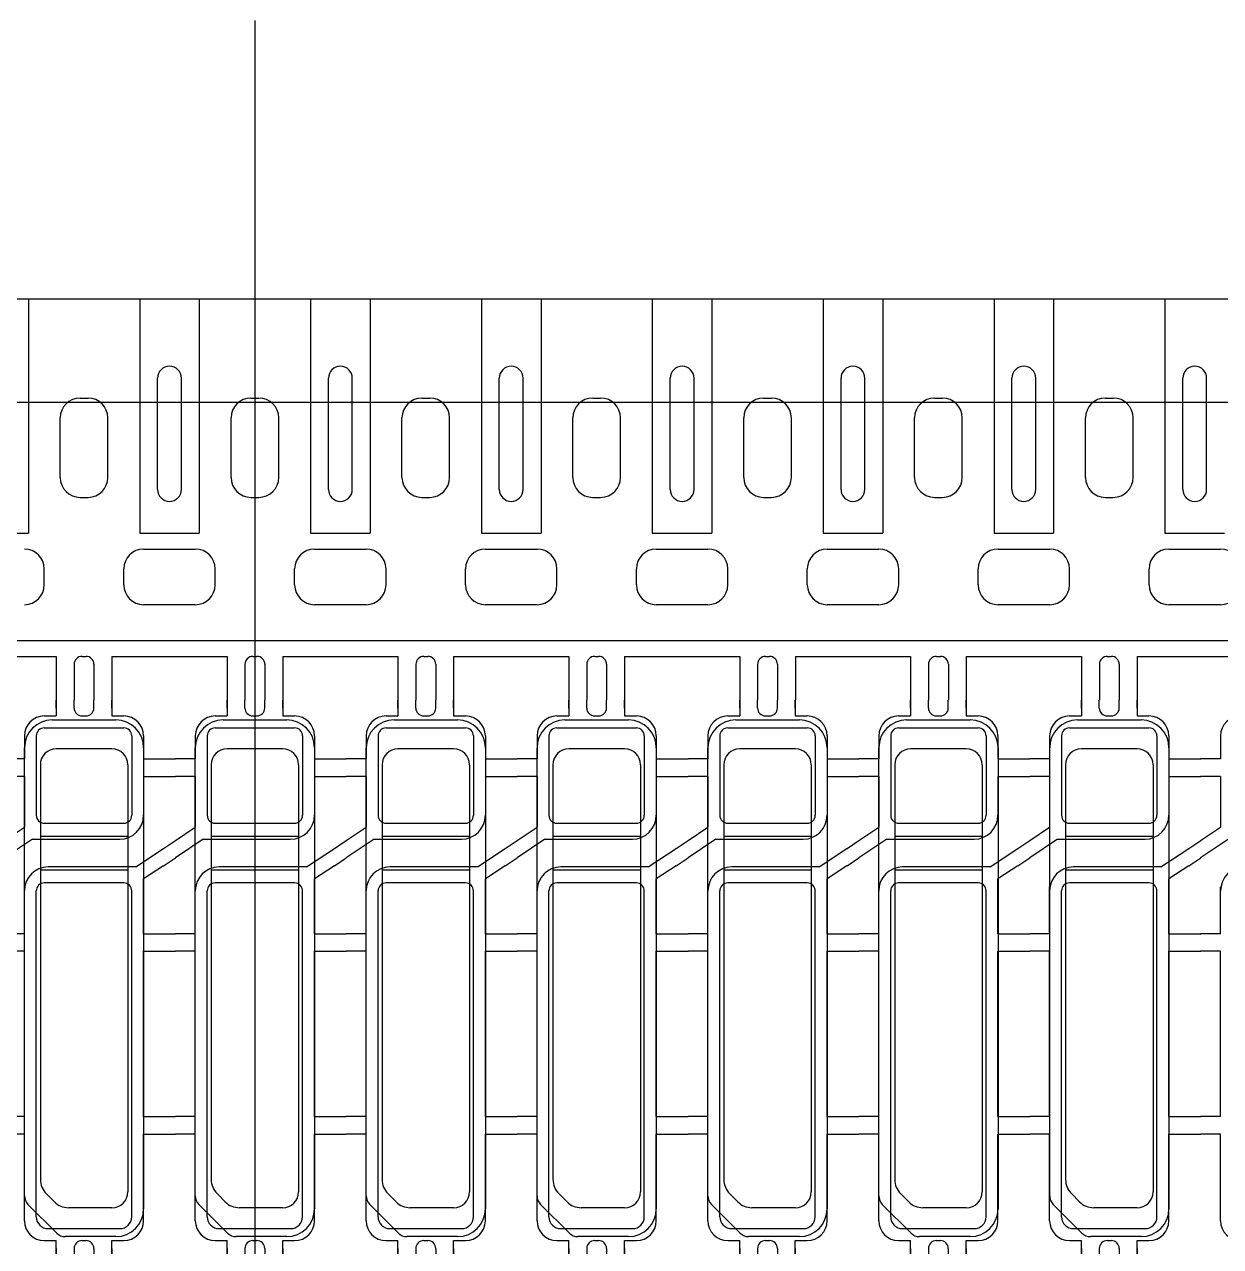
# Model space of a CAD drawing. Header units: millimetres. Extents: x -992 to 1678, y 98 to 1000.
# Drawn here: x -818.14 to -803.09, y 589.45 to 604.82 of the extents above; entities that cross this region are included whole.
import ezdxf

# ---------------------------------------------------------------- set-up
doc = ezdxf.new("R2010")
doc.units = ezdxf.units.MM
doc.linetypes.add('CENTER', pattern=[10.16, 6.35, -1.27, 1.27, -1.27])
doc.linetypes.add('HIDDEN', pattern=[1.905, 1.27, -0.635])
for name, color, linetype in [('1', 3, 'Continuous'), ('b etching', 1, 'Continuous'), ('CEN', 8, 'CENTER'), ('HID', 1, 'HIDDEN'), ('PPA', 2, 'Continuous')]:
    doc.layers.add(name, color=color, linetype=linetype)

# ---------------------------------------------------------------- blocks, each defined once
blk = doc.blocks.new('e1')
at = {"layer": '1'}
for p, q in [((-947.058, 906.581), (-947.058, 906.481)), ((-947.058, 906.481), (-947.058, 906.581)), ((-947.058, 906.581), (-947.058, 906.381)), ((-946.358, 906.581), (-946.358, 906.481)), ((-946.358, 906.481), (-946.358, 906.581)), ((-946.358, 906.581), (-946.358, 906.381)), ((-946.358, 906.381), (-946.208, 906.381)), ((-947.458, 906.131), (-947.458, 905.841)), ((-945.958, 906.131), (-945.958, 905.841)), ((-947.458, 905.841), (-947.708, 905.841)), ((-945.958, 905.841), (-945.708, 905.841)), ((-947.458, 905.621), (-947.708, 905.621)), ((-947.458, 905.621), (-947.458, 904.981)), ((-945.958, 905.621), (-945.958, 905.131)), ((-945.958, 905.621), (-945.708, 905.621)), ((-947.358, 904.831), (-946.258, 904.831)), ((-946.058, 904.481), (-947.158, 904.481)), ((-947.458, 903.641), (-947.458, 904.231)), ((-945.958, 903.641), (-945.958, 904.331)), ((-947.458, 903.641), (-947.708, 903.641)), ((-945.958, 903.641), (-945.708, 903.641)), ((-947.458, 903.421), (-947.708, 903.421)), ((-947.458, 901.341), (-947.458, 903.421)), ((-945.958, 901.341), (-945.958, 903.421)), ((-945.958, 903.421), (-945.708, 903.421)), ((-947.458, 901.341), (-947.708, 901.341)), ((-945.958, 901.341), (-945.708, 901.341)), ((-947.458, 901.121), (-947.708, 901.121)), ((-947.458, 900.031), (-947.458, 901.121)), ((-945.958, 900.031), (-945.958, 901.121)), ((-945.958, 901.121), (-945.708, 901.121)), ((-947.058, 899.581), (-947.058, 899.781)), ((-946.358, 899.781), (-946.208, 899.781)), ((-946.358, 899.581), (-946.358, 899.781)), ((-947.058, 899.581), (-947.058, 899.681)), ((-947.058, 899.681), (-947.058, 899.581)), ((-946.358, 899.581), (-946.358, 899.681)), ((-946.358, 899.681), (-946.358, 899.581))]:
    blk.add_line(p, q, dxfattribs=at)
at = {"layer": '1', "linetype": 'ByBlock'}
for p, q in [((-946.833, 906.481), (-946.833, 906.581)), ((-946.583, 906.481), (-946.583, 906.581)), ((-947.208, 906.381), (-947.058, 906.381)), ((-946.733, 906.381), (-946.683, 906.381)), ((-947.708, 904.814), (-947.458, 904.981)), ((-947.358, 904.831), (-947.708, 904.597)), ((-946.058, 904.481), (-945.708, 904.714)), ((-945.708, 904.497), (-945.958, 904.331)), ((-947.208, 899.781), (-947.058, 899.781)), ((-946.733, 899.781), (-946.683, 899.781)), ((-946.833, 899.681), (-946.833, 899.581)), ((-946.583, 899.681), (-946.583, 899.581))]:
    blk.add_line(p, q, dxfattribs=at)
at = {"layer": '1'}
for centre, radius, start, end in [((-947.208, 906.131), 0.25, 90, 180), ((-946.208, 906.131), 0.25, 0, 90), ((-946.258, 905.131), 0.3, 270, 0), ((-947.158, 904.181), 0.3, 90, 180), ((-947.208, 900.031), 0.25, 180, 270), ((-946.208, 900.031), 0.25, 270, 0)]:
    blk.add_arc(centre, radius, start, end, dxfattribs=at)
at = {"layer": '1', "linetype": 'ByBlock'}
for centre, start, end in [((-946.733, 906.481), 180, 270), ((-946.683, 906.481), 270, 0), ((-946.733, 899.681), 90, 180), ((-946.683, 899.681), 0, 90)]:
    blk.add_arc(centre, 0.1, start, end, dxfattribs=at)
blk = doc.blocks.new('e2')
at = {"layer": 'b etching', "linetype": 'ByBlock'}
for p, q in [((-947.208, 906.231), (-946.208, 906.231)), ((-947.308, 906.131), (-947.308, 905.131)), ((-946.108, 906.131), (-946.108, 905.131)), ((-947.208, 905.031), (-946.208, 905.031)), ((-946.208, 904.281), (-947.208, 904.281)), ((-947.308, 900.081), (-947.308, 904.181)), ((-946.108, 900.081), (-946.108, 904.181)), ((-947.158, 899.931), (-946.258, 899.931))]:
    blk.add_line(p, q, dxfattribs=at)
for centre, radius, start, end in [((-947.208, 906.131), 0.1, 90, 180), ((-946.208, 906.131), 0.1, 360, 90), ((-947.208, 905.131), 0.1, 180, 270), ((-946.208, 905.131), 0.1, 270, 360), ((-947.208, 904.181), 0.1, 90, 180), ((-946.208, 904.181), 0.1, 0, 90), ((-947.158, 900.081), 0.15, 180, 270), ((-946.258, 900.081), 0.15, 270, 0)]:
    blk.add_arc(centre, radius, start, end, dxfattribs=at)

msp = doc.modelspace()

# ---------------------------------------------------------------- linework, layer by layer
at = {"layer": '1', "linetype": 'ByBlock'}
for p, q in [((-845.08553085, 601.37062093), (-815.23553085, 601.37062093)), ((-815.23553085, 601.37062093), (-785.38553085, 601.37062093)), ((-817.88553085, 597.77062093), (-817.88553085, 597.97062093)), ((-816.88553085, 597.77062093), (-816.88553085, 597.97062093)), ((-815.73553085, 597.77062093), (-815.73553085, 597.97062093)), ((-814.73553085, 597.77062093), (-814.73553085, 597.97062093)), ((-813.58553085, 597.77062093), (-813.58553085, 597.97062093)), ((-812.58553085, 597.77062093), (-812.58553085, 597.97062093)), ((-811.43553085, 597.77062093), (-811.43553085, 597.97062093)), ((-810.43553085, 597.77062093), (-810.43553085, 597.97062093)), ((-809.28553085, 597.77062093), (-809.28553085, 597.97062093)), ((-808.28553085, 597.77062093), (-808.28553085, 597.97062093)), ((-807.13553085, 597.77062093), (-807.13553085, 597.97062093)), ((-806.13553085, 597.77062093), (-806.13553085, 597.97062093)), ((-804.98553085, 597.77062093), (-804.98553085, 597.97062093)), ((-803.98553085, 597.77062093), (-803.98553085, 597.97062093)), ((-815.98553085, 597.52062093), (-816.63553085, 597.52062093)), ((-813.83553085, 597.52062093), (-814.48553085, 597.52062093)), ((-811.68553085, 597.52062093), (-812.33553085, 597.52062093)), ((-809.53553085, 597.52062093), (-810.18553085, 597.52062093)), ((-807.38553085, 597.52062093), (-808.03553085, 597.52062093)), ((-805.23553085, 597.52062093), (-805.88553085, 597.52062093)), ((-803.08553085, 597.52062093), (-803.73553085, 597.52062093)), ((-819.18553085, 596.87062093), (-817.73553085, 596.87062093)), ((-817.73553085, 596.87062093), (-817.73553085, 596.32062093)), ((-817.41053085, 596.87062093), (-817.36053085, 596.87062093)), ((-817.03553085, 596.87062093), (-815.58553085, 596.87062093)), ((-817.03553085, 596.87062093), (-817.03553085, 596.32062093)), ((-815.58553085, 596.87062093), (-815.58553085, 596.32062093)), ((-815.26053085, 596.87062093), (-815.21053085, 596.87062093)), ((-814.88553085, 596.87062093), (-813.43553085, 596.87062093)), ((-814.88553085, 596.87062093), (-814.88553085, 596.32062093)), ((-813.43553085, 596.87062093), (-813.43553085, 596.32062093)), ((-813.11053085, 596.87062093), (-813.06053085, 596.87062093)), ((-812.73553085, 596.87062093), (-811.28553085, 596.87062093)), ((-812.73553085, 596.87062093), (-812.73553085, 596.32062093)), ((-811.28553085, 596.87062093), (-811.28553085, 596.32062093)), ((-810.96053085, 596.87062093), (-810.91053085, 596.87062093)), ((-810.58553085, 596.87062093), (-809.13553085, 596.87062093)), ((-810.58553085, 596.87062093), (-810.58553085, 596.32062093)), ((-809.13553085, 596.87062093), (-809.13553085, 596.32062093)), ((-808.81053085, 596.87062093), (-808.76053085, 596.87062093)), ((-808.43553085, 596.87062093), (-806.98553085, 596.87062093)), ((-808.43553085, 596.87062093), (-808.43553085, 596.32062093)), ((-806.98553085, 596.87062093), (-806.98553085, 596.32062093)), ((-806.66053085, 596.87062093), (-806.61053085, 596.87062093)), ((-806.28553085, 596.87062093), (-804.83553085, 596.87062093)), ((-806.28553085, 596.87062093), (-806.28553085, 596.32062093)), ((-804.83553085, 596.87062093), (-804.83553085, 596.32062093)), ((-804.51053085, 596.87062093), (-804.46053085, 596.87062093)), ((-804.13553085, 596.87062093), (-802.68553085, 596.87062093)), ((-804.13553085, 596.87062093), (-804.13553085, 596.32062093)), ((-817.51053085, 596.77062093), (-817.51053085, 596.32062093)), ((-817.26053085, 596.77062093), (-817.26053085, 596.32062093)), ((-815.36053085, 596.77062093), (-815.36053085, 596.32062093)), ((-815.11053085, 596.77062093), (-815.11053085, 596.32062093)), ((-813.21053085, 596.77062093), (-813.21053085, 596.32062093)), ((-812.96053085, 596.77062093), (-812.96053085, 596.32062093)), ((-811.06053085, 596.77062093), (-811.06053085, 596.32062093)), ((-810.81053085, 596.77062093), (-810.81053085, 596.32062093)), ((-808.91053085, 596.77062093), (-808.91053085, 596.32062093)), ((-808.66053085, 596.77062093), (-808.66053085, 596.32062093)), ((-806.76053085, 596.77062093), (-806.76053085, 596.32062093)), ((-806.51053085, 596.77062093), (-806.51053085, 596.32062093)), ((-804.61053085, 596.77062093), (-804.61053085, 596.32062093)), ((-804.36053085, 596.77062093), (-804.36053085, 596.32062093)), ((-816.38553085, 595.58062093), (-816.23553085, 595.58062093)), ((-814.23553085, 595.58062093), (-814.08553085, 595.58062093)), ((-812.08553085, 595.58062093), (-811.93553085, 595.58062093)), ((-809.93553085, 595.58062093), (-809.78553085, 595.58062093)), ((-807.78553085, 595.58062093), (-807.63553085, 595.58062093)), ((-805.63553085, 595.58062093), (-805.48553085, 595.58062093)), ((-803.48553085, 595.58062093), (-803.33553085, 595.58062093)), ((-816.38553085, 595.36062093), (-816.23553085, 595.36062093)), ((-814.23553085, 595.36062093), (-814.08553085, 595.36062093)), ((-812.08553085, 595.36062093), (-811.93553085, 595.36062093)), ((-809.93553085, 595.36062093), (-809.78553085, 595.36062093)), ((-807.78553085, 595.36062093), (-807.63553085, 595.36062093)), ((-805.63553085, 595.36062093), (-805.48553085, 595.36062093)), ((-803.48553085, 595.36062093), (-803.33553085, 595.36062093)), ((-816.38553085, 594.45395426), (-816.23553085, 594.55395426)), ((-814.23553085, 594.45395426), (-814.08553085, 594.55395426)), ((-812.08553085, 594.45395426), (-811.93553085, 594.55395426)), ((-809.93553085, 594.45395426), (-809.78553085, 594.55395426)), ((-807.78553085, 594.45395426), (-807.63553085, 594.55395426)), ((-805.63553085, 594.45395426), (-805.48553085, 594.55395426)), ((-803.48553085, 594.45395426), (-803.33553085, 594.55395426)), ((-816.38553085, 594.23728759), (-816.23553085, 594.33728759)), ((-814.23553085, 594.23728759), (-814.08553085, 594.33728759)), ((-812.08553085, 594.23728759), (-811.93553085, 594.33728759)), ((-809.93553085, 594.23728759), (-809.78553085, 594.33728759)), ((-807.78553085, 594.23728759), (-807.63553085, 594.33728759)), ((-805.63553085, 594.23728759), (-805.48553085, 594.33728759)), ((-803.48553085, 594.23728759), (-803.33553085, 594.33728759)), ((-816.38553085, 593.38062093), (-816.23553085, 593.38062093)), ((-814.23553085, 593.38062093), (-814.08553085, 593.38062093)), ((-812.08553085, 593.38062093), (-811.93553085, 593.38062093)), ((-809.93553085, 593.38062093), (-809.78553085, 593.38062093)), ((-807.78553085, 593.38062093), (-807.63553085, 593.38062093)), ((-805.63553085, 593.38062093), (-805.48553085, 593.38062093)), ((-803.48553085, 593.38062093), (-803.33553085, 593.38062093)), ((-816.38553085, 593.16062093), (-816.23553085, 593.16062093)), ((-814.23553085, 593.16062093), (-814.08553085, 593.16062093)), ((-812.08553085, 593.16062093), (-811.93553085, 593.16062093)), ((-809.93553085, 593.16062093), (-809.78553085, 593.16062093)), ((-807.78553085, 593.16062093), (-807.63553085, 593.16062093)), ((-805.63553085, 593.16062093), (-805.48553085, 593.16062093)), ((-803.48553085, 593.16062093), (-803.33553085, 593.16062093)), ((-816.38553085, 591.08062093), (-816.23553085, 591.08062093)), ((-814.23553085, 591.08062093), (-814.08553085, 591.08062093)), ((-812.08553085, 591.08062093), (-811.93553085, 591.08062093)), ((-809.93553085, 591.08062093), (-809.78553085, 591.08062093)), ((-807.78553085, 591.08062093), (-807.63553085, 591.08062093)), ((-805.63553085, 591.08062093), (-805.48553085, 591.08062093)), ((-803.48553085, 591.08062093), (-803.33553085, 591.08062093)), ((-816.38553085, 590.86062093), (-816.23553085, 590.86062093)), ((-814.23553085, 590.86062093), (-814.08553085, 590.86062093)), ((-812.08553085, 590.86062093), (-811.93553085, 590.86062093)), ((-809.93553085, 590.86062093), (-809.78553085, 590.86062093)), ((-807.78553085, 590.86062093), (-807.63553085, 590.86062093)), ((-805.63553085, 590.86062093), (-805.48553085, 590.86062093)), ((-803.48553085, 590.86062093), (-803.33553085, 590.86062093))]:
    msp.add_line(p, q, dxfattribs=at)
at = {"layer": '1'}
for p, q in [((-816.46053085, 598.97062093), (-816.46053085, 600.37062093)), ((-816.46053085, 598.97062093), (-816.46053085, 600.37062093)), ((-816.16053085, 598.97062093), (-816.16053085, 600.37062093)), ((-816.16053085, 598.97062093), (-816.16053085, 600.37062093)), ((-814.31053085, 598.97062093), (-814.31053085, 600.37062093)), ((-814.31053085, 598.97062093), (-814.31053085, 600.37062093)), ((-814.01053085, 598.97062093), (-814.01053085, 600.37062093)), ((-814.01053085, 598.97062093), (-814.01053085, 600.37062093)), ((-812.16053085, 598.97062093), (-812.16053085, 600.37062093)), ((-812.16053085, 598.97062093), (-812.16053085, 600.37062093)), ((-811.86053085, 598.97062093), (-811.86053085, 600.37062093)), ((-811.86053085, 598.97062093), (-811.86053085, 600.37062093)), ((-810.01053085, 598.97062093), (-810.01053085, 600.37062093)), ((-810.01053085, 598.97062093), (-810.01053085, 600.37062093)), ((-809.71053085, 598.97062093), (-809.71053085, 600.37062093)), ((-809.71053085, 598.97062093), (-809.71053085, 600.37062093)), ((-807.86053085, 598.97062093), (-807.86053085, 600.37062093)), ((-807.86053085, 598.97062093), (-807.86053085, 600.37062093)), ((-807.56053085, 598.97062093), (-807.56053085, 600.37062093)), ((-807.56053085, 598.97062093), (-807.56053085, 600.37062093)), ((-805.71053085, 598.97062093), (-805.71053085, 600.37062093)), ((-805.71053085, 598.97062093), (-805.71053085, 600.37062093)), ((-805.41053085, 598.97062093), (-805.41053085, 600.37062093)), ((-805.41053085, 598.97062093), (-805.41053085, 600.37062093)), ((-803.56053085, 598.97062093), (-803.56053085, 600.37062093)), ((-803.56053085, 598.97062093), (-803.56053085, 600.37062093)), ((-803.26053085, 598.97062093), (-803.26053085, 600.37062093)), ((-803.26053085, 598.97062093), (-803.26053085, 600.37062093)), ((-817.43553085, 600.12062093), (-817.33553085, 600.12062093)), ((-815.28553085, 600.12062093), (-815.18553085, 600.12062093)), ((-813.13553085, 600.12062093), (-813.03553085, 600.12062093)), ((-810.98553085, 600.12062093), (-810.88553085, 600.12062093)), ((-808.83553085, 600.12062093), (-808.73553085, 600.12062093)), ((-806.68553085, 600.12062093), (-806.58553085, 600.12062093)), ((-804.53553085, 600.12062093), (-804.43553085, 600.12062093)), ((-817.68553085, 599.12062093), (-817.68553085, 599.87062093)), ((-817.08553085, 599.12062093), (-817.08553085, 599.87062093)), ((-815.53553085, 599.12062093), (-815.53553085, 599.87062093)), ((-814.93553085, 599.12062093), (-814.93553085, 599.87062093)), ((-813.38553085, 599.12062093), (-813.38553085, 599.87062093)), ((-812.78553085, 599.12062093), (-812.78553085, 599.87062093)), ((-811.23553085, 599.12062093), (-811.23553085, 599.87062093)), ((-810.63553085, 599.12062093), (-810.63553085, 599.87062093)), ((-809.08553085, 599.12062093), (-809.08553085, 599.87062093)), ((-808.48553085, 599.12062093), (-808.48553085, 599.87062093)), ((-806.93553085, 599.12062093), (-806.93553085, 599.87062093)), ((-806.33553085, 599.12062093), (-806.33553085, 599.87062093)), ((-804.78553085, 599.12062093), (-804.78553085, 599.87062093)), ((-804.18553085, 599.12062093), (-804.18553085, 599.87062093)), ((-817.43553085, 598.87062093), (-817.33553085, 598.87062093)), ((-815.28553085, 598.87062093), (-815.18553085, 598.87062093)), ((-813.13553085, 598.87062093), (-813.03553085, 598.87062093)), ((-810.98553085, 598.87062093), (-810.88553085, 598.87062093)), ((-808.83553085, 598.87062093), (-808.73553085, 598.87062093)), ((-806.68553085, 598.87062093), (-806.58553085, 598.87062093)), ((-804.53553085, 598.87062093), (-804.43553085, 598.87062093)), ((-816.63553085, 598.22062093), (-815.98553085, 598.22062093)), ((-814.48553085, 598.22062093), (-813.83553085, 598.22062093)), ((-812.33553085, 598.22062093), (-811.68553085, 598.22062093)), ((-810.18553085, 598.22062093), (-809.53553085, 598.22062093)), ((-808.03553085, 598.22062093), (-807.38553085, 598.22062093)), ((-805.88553085, 598.22062093), (-805.23553085, 598.22062093)), ((-803.73553085, 598.22062093), (-803.08553085, 598.22062093))]:
    msp.add_line(p, q, dxfattribs=at)
for centre, radius, start, end in [((-816.31053085, 600.37062093), 0.15, 0, 180), ((-816.31053085, 600.37062093), 0.15, 0, 180), ((-814.16053085, 600.37062093), 0.15, 0, 180), ((-814.16053085, 600.37062093), 0.15, 0, 180), ((-812.01053085, 600.37062093), 0.15, 0, 180), ((-812.01053085, 600.37062093), 0.15, 0, 180), ((-809.86053085, 600.37062093), 0.15, 0, 180), ((-809.86053085, 600.37062093), 0.15, 0, 180), ((-807.71053085, 600.37062093), 0.15, 0, 180), ((-807.71053085, 600.37062093), 0.15, 0, 180), ((-805.56053085, 600.37062093), 0.15, 0, 180), ((-805.56053085, 600.37062093), 0.15, 0, 180), ((-803.41053085, 600.37062093), 0.15, 0, 180), ((-803.41053085, 600.37062093), 0.15, 0, 180), ((-817.43553085, 599.87062093), 0.25, 90, 180), ((-817.33553085, 599.87062093), 0.25, 0, 90), ((-815.28553085, 599.87062093), 0.25, 90, 180), ((-815.18553085, 599.87062093), 0.25, 0, 90), ((-813.13553085, 599.87062093), 0.25, 90, 180), ((-813.03553085, 599.87062093), 0.25, 0, 90), ((-810.98553085, 599.87062093), 0.25, 90, 180), ((-810.88553085, 599.87062093), 0.25, 0, 90), ((-808.83553085, 599.87062093), 0.25, 90, 180), ((-808.73553085, 599.87062093), 0.25, 0, 90), ((-806.68553085, 599.87062093), 0.25, 90, 180), ((-806.58553085, 599.87062093), 0.25, 0, 90), ((-804.53553085, 599.87062093), 0.25, 90, 180), ((-804.43553085, 599.87062093), 0.25, 0, 90), ((-817.43553085, 599.12062093), 0.25, 180, 270), ((-817.33553085, 599.12062093), 0.25, 270, 0), ((-815.28553085, 599.12062093), 0.25, 180, 270), ((-815.18553085, 599.12062093), 0.25, 270, 0), ((-813.13553085, 599.12062093), 0.25, 180, 270), ((-813.03553085, 599.12062093), 0.25, 270, 0), ((-810.98553085, 599.12062093), 0.25, 180, 270), ((-810.88553085, 599.12062093), 0.25, 270, 0), ((-808.83553085, 599.12062093), 0.25, 180, 270), ((-808.73553085, 599.12062093), 0.25, 270, 0), ((-806.68553085, 599.12062093), 0.25, 180, 270), ((-806.58553085, 599.12062093), 0.25, 270, 0), ((-804.53553085, 599.12062093), 0.25, 180, 270), ((-804.43553085, 599.12062093), 0.25, 270, 0), ((-816.31053085, 598.97062093), 0.15, 180, 0), ((-816.31053085, 598.97062093), 0.15, 180, 0), ((-814.16053085, 598.97062093), 0.15, 180, 0), ((-814.16053085, 598.97062093), 0.15, 180, 0), ((-812.01053085, 598.97062093), 0.15, 180, 0), ((-812.01053085, 598.97062093), 0.15, 180, 0), ((-809.86053085, 598.97062093), 0.15, 180, 0), ((-809.86053085, 598.97062093), 0.15, 180, 0), ((-807.71053085, 598.97062093), 0.15, 180, 0), ((-807.71053085, 598.97062093), 0.15, 180, 0), ((-805.56053085, 598.97062093), 0.15, 180, 0), ((-805.56053085, 598.97062093), 0.15, 180, 0), ((-803.41053085, 598.97062093), 0.15, 180, 0), ((-803.41053085, 598.97062093), 0.15, 180, 0)]:
    msp.add_arc(centre, radius, start, end, dxfattribs=at)
at = {"layer": '1', "linetype": 'ByBlock'}
for centre, radius, start, end in [((-818.13553085, 597.97062093), 0.25, 0, 90), ((-816.63553085, 597.97062093), 0.25, 90, 180), ((-815.98553085, 597.97062093), 0.25, 0, 90), ((-814.48553085, 597.97062093), 0.25, 90, 180), ((-813.83553085, 597.97062093), 0.25, 0, 90), ((-812.33553085, 597.97062093), 0.25, 90, 180), ((-811.68553085, 597.97062093), 0.25, 0, 90), ((-810.18553085, 597.97062093), 0.25, 90, 180), ((-809.53553085, 597.97062093), 0.25, 0, 90), ((-808.03553085, 597.97062093), 0.25, 90, 180), ((-807.38553085, 597.97062093), 0.25, 0, 90), ((-805.88553085, 597.97062093), 0.25, 90, 180), ((-805.23553085, 597.97062093), 0.25, 0, 90), ((-803.73553085, 597.97062093), 0.25, 90, 180), ((-803.08553085, 597.97062093), 0.25, 0, 90), ((-818.13553085, 597.77062093), 0.25, 270, 0), ((-816.63553085, 597.77062093), 0.25, 180, 270), ((-815.98553085, 597.77062093), 0.25, 270, 0), ((-814.48553085, 597.77062093), 0.25, 180, 270), ((-813.83553085, 597.77062093), 0.25, 270, 0), ((-812.33553085, 597.77062093), 0.25, 180, 270), ((-811.68553085, 597.77062093), 0.25, 270, 0), ((-810.18553085, 597.77062093), 0.25, 180, 270), ((-809.53553085, 597.77062093), 0.25, 270, 0), ((-808.03553085, 597.77062093), 0.25, 180, 270), ((-807.38553085, 597.77062093), 0.25, 270, 0), ((-805.88553085, 597.77062093), 0.25, 180, 270), ((-805.23553085, 597.77062093), 0.25, 270, 0), ((-803.73553085, 597.77062093), 0.25, 180, 270), ((-803.08553085, 597.77062093), 0.25, 270, 0), ((-817.41053085, 596.77062093), 0.1, 90, 180), ((-817.36053085, 596.77062093), 0.1, 0, 90), ((-815.26053085, 596.77062093), 0.1, 90, 180), ((-815.21053085, 596.77062093), 0.1, 0, 90), ((-813.11053085, 596.77062093), 0.1, 90, 180), ((-813.06053085, 596.77062093), 0.1, 0, 90), ((-810.96053085, 596.77062093), 0.1, 90, 180), ((-810.91053085, 596.77062093), 0.1, 0, 90), ((-808.81053085, 596.77062093), 0.1, 90, 180), ((-808.76053085, 596.77062093), 0.1, 0, 90), ((-806.66053085, 596.77062093), 0.1, 90, 180), ((-806.61053085, 596.77062093), 0.1, 0, 90), ((-804.51053085, 596.77062093), 0.1, 90, 180), ((-804.46053085, 596.77062093), 0.1, 0, 90)]:
    msp.add_arc(centre, radius, start, end, dxfattribs=at)
at = {"layer": 'CEN', "linetype": 'ByBlock'}
for p, q in [((-815.23553085, 604.87062093), (-815.23553085, 537.87062093)), ((-906.06053085, 600.07062093), (-663.71053085, 600.07062093))]:
    msp.add_line(p, q, dxfattribs=at)
at = {"layer": 'HID', "linetype": 'ByBlock'}
msp.add_line((-840.18553085, 597.07062093), (-790.28553085, 597.07062093), dxfattribs=at)
at = {"layer": 'PPA', "linetype": 'ByBlock'}
for p, q in [((-818.08553085, 601.37062093), (-818.08553085, 598.42062093)), ((-816.68553085, 601.37062093), (-816.68553085, 598.42062093)), ((-815.93553085, 601.37062093), (-815.93553085, 598.42062093)), ((-814.53553085, 601.37062093), (-814.53553085, 598.42062093)), ((-813.78553085, 601.37062093), (-813.78553085, 598.42062093)), ((-812.38553085, 601.37062093), (-812.38553085, 598.42062093)), ((-811.63553085, 601.37062093), (-811.63553085, 598.42062093)), ((-810.23553085, 601.37062093), (-810.23553085, 598.42062093)), ((-809.48553085, 601.37062093), (-809.48553085, 598.42062093)), ((-808.08553085, 601.37062093), (-808.08553085, 598.42062093)), ((-807.33553085, 601.37062093), (-807.33553085, 598.42062093)), ((-805.93553085, 601.37062093), (-805.93553085, 598.42062093)), ((-805.18553085, 601.37062093), (-805.18553085, 598.42062093)), ((-803.78553085, 601.37062093), (-803.78553085, 598.42062093)), ((-818.83553085, 598.42062093), (-818.08553085, 598.42062093)), ((-816.68553085, 598.42062093), (-815.93553085, 598.42062093)), ((-814.53553085, 598.42062093), (-813.78553085, 598.42062093)), ((-812.38553085, 598.42062093), (-811.63553085, 598.42062093)), ((-810.23553085, 598.42062093), (-809.48553085, 598.42062093)), ((-808.08553085, 598.42062093), (-807.33553085, 598.42062093)), ((-805.93553085, 598.42062093), (-805.18553085, 598.42062093)), ((-803.78553085, 598.42062093), (-803.03553085, 598.42062093)), ((-817.78553085, 596.07062093), (-816.98553085, 596.07062093)), ((-815.63553085, 596.07062093), (-814.83553085, 596.07062093)), ((-813.48553085, 596.07062093), (-812.68553085, 596.07062093)), ((-811.33553085, 596.07062093), (-810.53553085, 596.07062093)), ((-809.18553085, 596.07062093), (-808.38553085, 596.07062093)), ((-807.03553085, 596.07062093), (-806.23553085, 596.07062093)), ((-804.88553085, 596.07062093), (-804.08553085, 596.07062093)), ((-818.13553085, 590.08275296), (-818.13553085, 595.72062093)), ((-817.03553085, 595.70698456), (-817.73553085, 595.70698456)), ((-816.63553085, 595.72062093), (-816.63553085, 589.92062093)), ((-815.98553085, 590.08275296), (-815.98553085, 595.72062093)), ((-814.88553085, 595.70698456), (-815.58553085, 595.70698456)), ((-814.48553085, 595.72062093), (-814.48553085, 589.92062093)), ((-813.83553085, 590.08275296), (-813.83553085, 595.72062093)), ((-812.73553085, 595.70698456), (-813.43553085, 595.70698456)), ((-812.33553085, 595.72062093), (-812.33553085, 589.92062093)), ((-811.68553085, 590.08275296), (-811.68553085, 595.72062093)), ((-810.58553085, 595.70698456), (-811.28553085, 595.70698456)), ((-810.18553085, 595.72062093), (-810.18553085, 589.92062093)), ((-809.53553085, 590.08275296), (-809.53553085, 595.72062093)), ((-808.43553085, 595.70698456), (-809.13553085, 595.70698456)), ((-808.03553085, 595.72062093), (-808.03553085, 589.92062093)), ((-807.38553085, 590.08275296), (-807.38553085, 595.72062093)), ((-806.28553085, 595.70698456), (-806.98553085, 595.70698456)), ((-805.88553085, 595.72062093), (-805.88553085, 589.92062093)), ((-805.23553085, 590.08275296), (-805.23553085, 595.72062093)), ((-804.13553085, 595.70698456), (-804.83553085, 595.70698456)), ((-803.73553085, 595.72062093), (-803.73553085, 589.92062093)), ((-817.93553085, 595.50698456), (-817.93553085, 590.28781068)), ((-816.83553085, 595.50698456), (-816.83553085, 590.13425729)), ((-815.78553085, 595.50698456), (-815.78553085, 590.28781068)), ((-814.68553085, 595.50698456), (-814.68553085, 590.13425729)), ((-813.63553085, 595.50698456), (-813.63553085, 590.28781068)), ((-812.53553085, 595.50698456), (-812.53553085, 590.13425729)), ((-811.48553085, 595.50698456), (-811.48553085, 590.28781068)), ((-810.38553085, 595.50698456), (-810.38553085, 590.13425729)), ((-809.33553085, 595.50698456), (-809.33553085, 590.28781068)), ((-808.23553085, 595.50698456), (-808.23553085, 590.13425729)), ((-807.18553085, 595.50698456), (-807.18553085, 590.28781068)), ((-806.08553085, 595.50698456), (-806.08553085, 590.13425729)), ((-805.03553085, 595.50698456), (-805.03553085, 590.28781068)), ((-803.93553085, 595.50698456), (-803.93553085, 590.13425729)), ((-817.93553085, 594.61062093), (-816.83553085, 594.61062093)), ((-815.78553085, 594.61062093), (-814.68553085, 594.61062093)), ((-813.63553085, 594.61062093), (-812.53553085, 594.61062093)), ((-811.48553085, 594.61062093), (-810.38553085, 594.61062093)), ((-809.33553085, 594.61062093), (-808.23553085, 594.61062093)), ((-807.18553085, 594.61062093), (-806.08553085, 594.61062093)), ((-805.03553085, 594.61062093), (-803.93553085, 594.61062093)), ((-816.83553085, 594.18062093), (-817.93553085, 594.18062093)), ((-814.68553085, 594.18062093), (-815.78553085, 594.18062093)), ((-812.53553085, 594.18062093), (-813.63553085, 594.18062093)), ((-810.38553085, 594.18062093), (-811.48553085, 594.18062093)), ((-808.23553085, 594.18062093), (-809.33553085, 594.18062093)), ((-806.08553085, 594.18062093), (-807.18553085, 594.18062093)), ((-803.93553085, 594.18062093), (-805.03553085, 594.18062093)), ((-817.86230754, 590.11103399), (-817.75875415, 590.0074806)), ((-815.71230754, 590.11103399), (-815.60875415, 590.0074806)), ((-813.56230754, 590.11103399), (-813.45875415, 590.0074806)), ((-811.41230754, 590.11103399), (-811.30875415, 590.0074806)), ((-809.26230754, 590.11103399), (-809.15875415, 590.0074806)), ((-807.11230754, 590.11103399), (-807.00875415, 590.0074806)), ((-804.96230754, 590.11103399), (-804.85875415, 590.0074806)), ((-818.09159687, 589.97668695), (-817.72946483, 589.61455491)), ((-815.94159687, 589.97668695), (-815.57946483, 589.61455491)), ((-813.79159687, 589.97668695), (-813.42946483, 589.61455491)), ((-811.64159687, 589.97668695), (-811.27946483, 589.61455491)), ((-809.49159687, 589.97668695), (-809.12946483, 589.61455491)), ((-807.34159687, 589.97668695), (-806.97946483, 589.61455491)), ((-805.19159687, 589.97668695), (-804.82946483, 589.61455491)), ((-817.03553085, 589.93425729), (-817.58197746, 589.93425729)), ((-814.88553085, 589.93425729), (-815.43197746, 589.93425729)), ((-812.73553085, 589.93425729), (-813.28197746, 589.93425729)), ((-810.58553085, 589.93425729), (-811.13197746, 589.93425729)), ((-808.43553085, 589.93425729), (-808.98197746, 589.93425729)), ((-806.28553085, 589.93425729), (-806.83197746, 589.93425729)), ((-804.13553085, 589.93425729), (-804.68197746, 589.93425729)), ((-816.98553085, 589.57062093), (-817.62339881, 589.57062093)), ((-814.83553085, 589.57062093), (-815.47339881, 589.57062093)), ((-812.68553085, 589.57062093), (-813.32339881, 589.57062093)), ((-810.53553085, 589.57062093), (-811.17339881, 589.57062093)), ((-808.38553085, 589.57062093), (-809.02339881, 589.57062093)), ((-806.23553085, 589.57062093), (-806.87339881, 589.57062093)), ((-804.08553085, 589.57062093), (-804.72339881, 589.57062093))]:
    msp.add_line(p, q, dxfattribs=at)
for centre, radius, start, end in [((-817.78553085, 595.72062093), 0.35, 90, 180), ((-816.98553085, 595.72062093), 0.35, 0, 90), ((-815.63553085, 595.72062093), 0.35, 90, 180), ((-814.83553085, 595.72062093), 0.35, 0, 90), ((-813.48553085, 595.72062093), 0.35, 90, 180), ((-812.68553085, 595.72062093), 0.35, 0, 90), ((-811.33553085, 595.72062093), 0.35, 90, 180), ((-810.53553085, 595.72062093), 0.35, 0, 90), ((-809.18553085, 595.72062093), 0.35, 90, 180), ((-808.38553085, 595.72062093), 0.35, 0, 90), ((-807.03553085, 595.72062093), 0.35, 90, 180), ((-806.23553085, 595.72062093), 0.35, 0, 90), ((-804.88553085, 595.72062093), 0.35, 90, 180), ((-804.08553085, 595.72062093), 0.35, 0, 90), ((-817.73553085, 595.50698456), 0.2, 90, 180), ((-817.03553085, 595.50698456), 0.2, 0, 90), ((-815.58553085, 595.50698456), 0.2, 90, 180), ((-814.88553085, 595.50698456), 0.2, 0, 90), ((-813.43553085, 595.50698456), 0.2, 90, 180), ((-812.73553085, 595.50698456), 0.2, 0, 90), ((-811.28553085, 595.50698456), 0.2, 90, 180), ((-810.58553085, 595.50698456), 0.2, 0, 90), ((-809.13553085, 595.50698456), 0.2, 90, 180), ((-808.43553085, 595.50698456), 0.2, 0, 90), ((-806.98553085, 595.50698456), 0.2, 90, 180), ((-806.28553085, 595.50698456), 0.2, 0, 90), ((-804.83553085, 595.50698456), 0.2, 90, 180), ((-804.13553085, 595.50698456), 0.2, 0, 90), ((-817.68553085, 590.28781068), 0.25, 180, 225), ((-815.53553085, 590.28781068), 0.25, 180, 225), ((-813.38553085, 590.28781068), 0.25, 180, 225), ((-811.23553085, 590.28781068), 0.25, 180, 225), ((-809.08553085, 590.28781068), 0.25, 180, 225), ((-806.93553085, 590.28781068), 0.25, 180, 225), ((-804.78553085, 590.28781068), 0.25, 180, 225), ((-817.03553085, 590.13425729), 0.2, 270, 0), ((-814.88553085, 590.13425729), 0.2, 270, 0), ((-812.73553085, 590.13425729), 0.2, 270, 0), ((-810.58553085, 590.13425729), 0.2, 270, 0), ((-808.43553085, 590.13425729), 0.2, 270, 0), ((-806.28553085, 590.13425729), 0.2, 270, 0), ((-804.13553085, 590.13425729), 0.2, 270, 0), ((-817.98553085, 590.08275296), 0.15, 180, 225), ((-817.58197746, 590.18425729), 0.25, 225, 270), ((-815.83553085, 590.08275296), 0.15, 180, 225), ((-815.43197746, 590.18425729), 0.25, 225, 270), ((-813.68553085, 590.08275296), 0.15, 180, 225), ((-813.28197746, 590.18425729), 0.25, 225, 270), ((-811.53553085, 590.08275296), 0.15, 180, 225), ((-811.13197746, 590.18425729), 0.25, 225, 270), ((-809.38553085, 590.08275296), 0.15, 180, 225), ((-808.98197746, 590.18425729), 0.25, 225, 270), ((-807.23553085, 590.08275296), 0.15, 180, 225), ((-806.83197746, 590.18425729), 0.25, 225, 270), ((-805.08553085, 590.08275296), 0.15, 180, 225), ((-804.68197746, 590.18425729), 0.25, 225, 270), ((-816.98553085, 589.92062093), 0.35, 270, 0), ((-814.83553085, 589.92062093), 0.35, 270, 0), ((-812.68553085, 589.92062093), 0.35, 270, 0), ((-810.53553085, 589.92062093), 0.35, 270, 0), ((-808.38553085, 589.92062093), 0.35, 270, 0), ((-806.23553085, 589.92062093), 0.35, 270, 0), ((-804.08553085, 589.92062093), 0.35, 270, 0), ((-817.62339881, 589.72062093), 0.15, 225, 270), ((-815.47339881, 589.72062093), 0.15, 225, 270), ((-813.32339881, 589.72062093), 0.15, 225, 270), ((-811.17339881, 589.72062093), 0.15, 225, 270), ((-809.02339881, 589.72062093), 0.15, 225, 270), ((-806.87339881, 589.72062093), 0.15, 225, 270), ((-804.72339881, 589.72062093), 0.15, 225, 270)]:
    msp.add_arc(centre, radius, start, end, dxfattribs=at)

# ---------------------------------------------------------------- block references
at = {"linetype": 'ByBlock'}
for name, p in [('e1', (129.32201547, -310.26006667)), ('e1', (131.47201547, -310.26006667)), ('e1', (133.62201547, -310.26006667)), ('e1', (135.77201547, -310.26006667)), ('e1', (137.92201547, -310.26006667)), ('e1', (140.07201547, -310.26006667)), ('e1', (142.22201547, -310.26006667)), ('e1', (144.37201547, -310.26006667)), ('e2', (129.32201547, -310.26006667)), ('e2', (131.47201547, -310.26006667)), ('e2', (133.62201547, -310.26006667)), ('e2', (135.77201547, -310.26006667)), ('e2', (137.92201547, -310.26006667)), ('e2', (140.07201547, -310.26006667)), ('e2', (142.22201547, -310.26006667))]:
    msp.add_blockref(name, p, dxfattribs=at)

doc.saveas('drawing.dxf')
